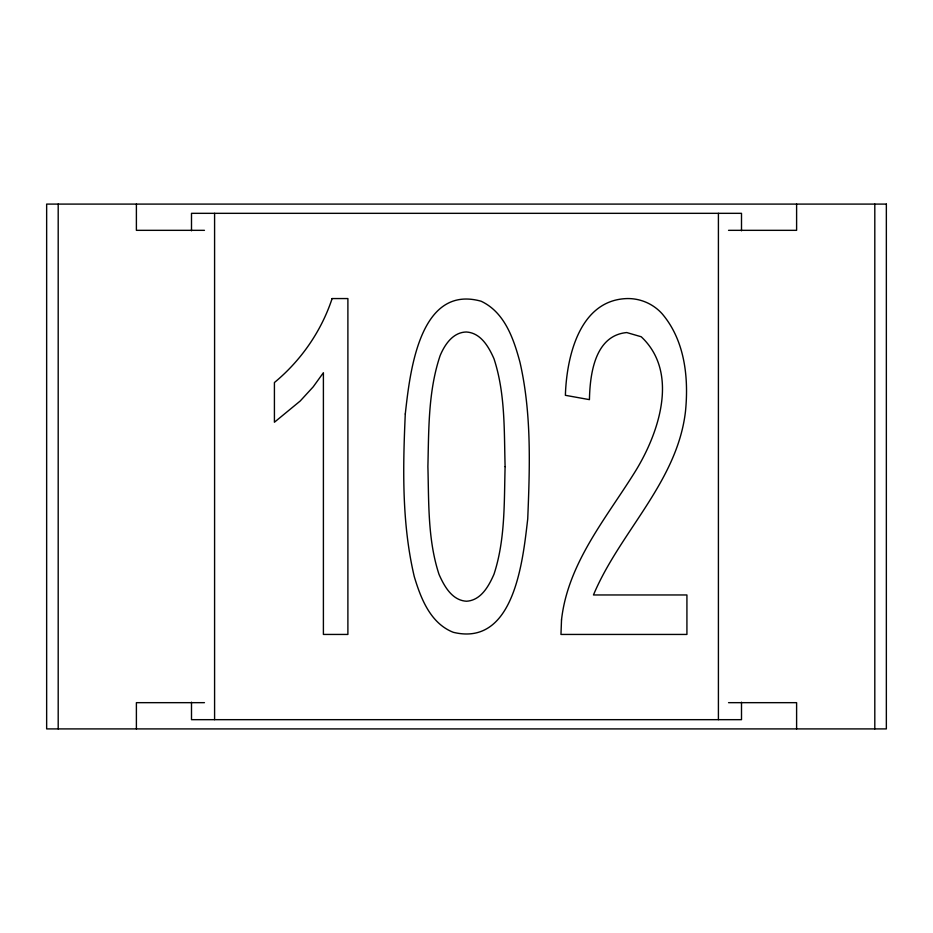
<?xml version="1.0" encoding="UTF-8"?>
<svg xmlns="http://www.w3.org/2000/svg" width="933" height="933" viewBox="0 0 933 933"><rect width="100%" height="100%" fill="white"/><g stroke="black" fill="none" stroke-linecap="round" stroke-linejoin="round"><path stroke-width="1.4" d="M204.455 230.334L136.393 230.334L136.393 204.094M728.545 230.334L796.607 230.334L796.607 204.094M204.455 702.666L136.393 702.666L136.393 728.906M728.545 702.666L796.607 702.666L796.607 728.906M874.804 204.094L874.804 728.906M741.502 230.789L741.502 213.33L191.498 213.33L191.498 230.789M741.502 702.211L741.502 719.67L191.498 719.67L191.498 702.211M718.41 213.33L718.41 719.67M214.59 213.33L214.59 719.67M58.196 204.094L58.196 728.906M505.103 466.617C504.1 502.607 505.336 539.682 493.965 574.308C488.764 586.099 481.008 600.385 466.5 601.237C452.027 600.397 444.248 586.192 439.035 574.425C427.641 539.764 428.9 502.642 427.897 466.617C428.818 429.448 428.119 391.207 440.154 355.555C444.796 344.487 452.96 332.323 466.232 331.996C480.752 332.754 488.74 346.854 493.965 358.692C505.383 393.388 504.088 430.556 505.103 466.617M405.284 413.972C402.846 468.214 401.738 523.366 414.264 576.582C420.806 598.391 430.37 623.279 453.286 632.306C514.643 647.21 522.97 559.357 527.728 518.923C529.839 466.687 531.705 413.552 519.961 362.226C513.675 338.854 504.683 312.252 481.09 301.219C419.115 283.935 409.844 373.387 405.284 413.972M561.514 619.897L560.966 634.44L686.921 634.44L686.921 594.962L593.458 594.962C619.839 531.915 677.335 481.976 685.487 411.336C688.834 377.597 684.834 340.253 661.964 313.581A46.009 46.009 0 0 0 627.256 298.56C579.533 299.82 566.576 356.826 565.386 395.312L589.434 399.639C589.971 374.448 594.683 335.518 626.743 332.556L641.216 336.755C679.329 372.524 659.083 432.492 635.735 470.699C606.66 517.698 567.87 562.867 561.514 619.897M332.113 298.56C321.302 331.308 300.974 360.581 274.419 382.53L274.419 422.229L300.204 401.015L313.185 386.868L323.401 372.722L323.401 634.44L347.892 634.44L347.892 298.56L332.113 298.56M886.35 204.094L46.65 204.094L46.65 728.906L886.35 728.906L886.35 204.094"/></g></svg>
